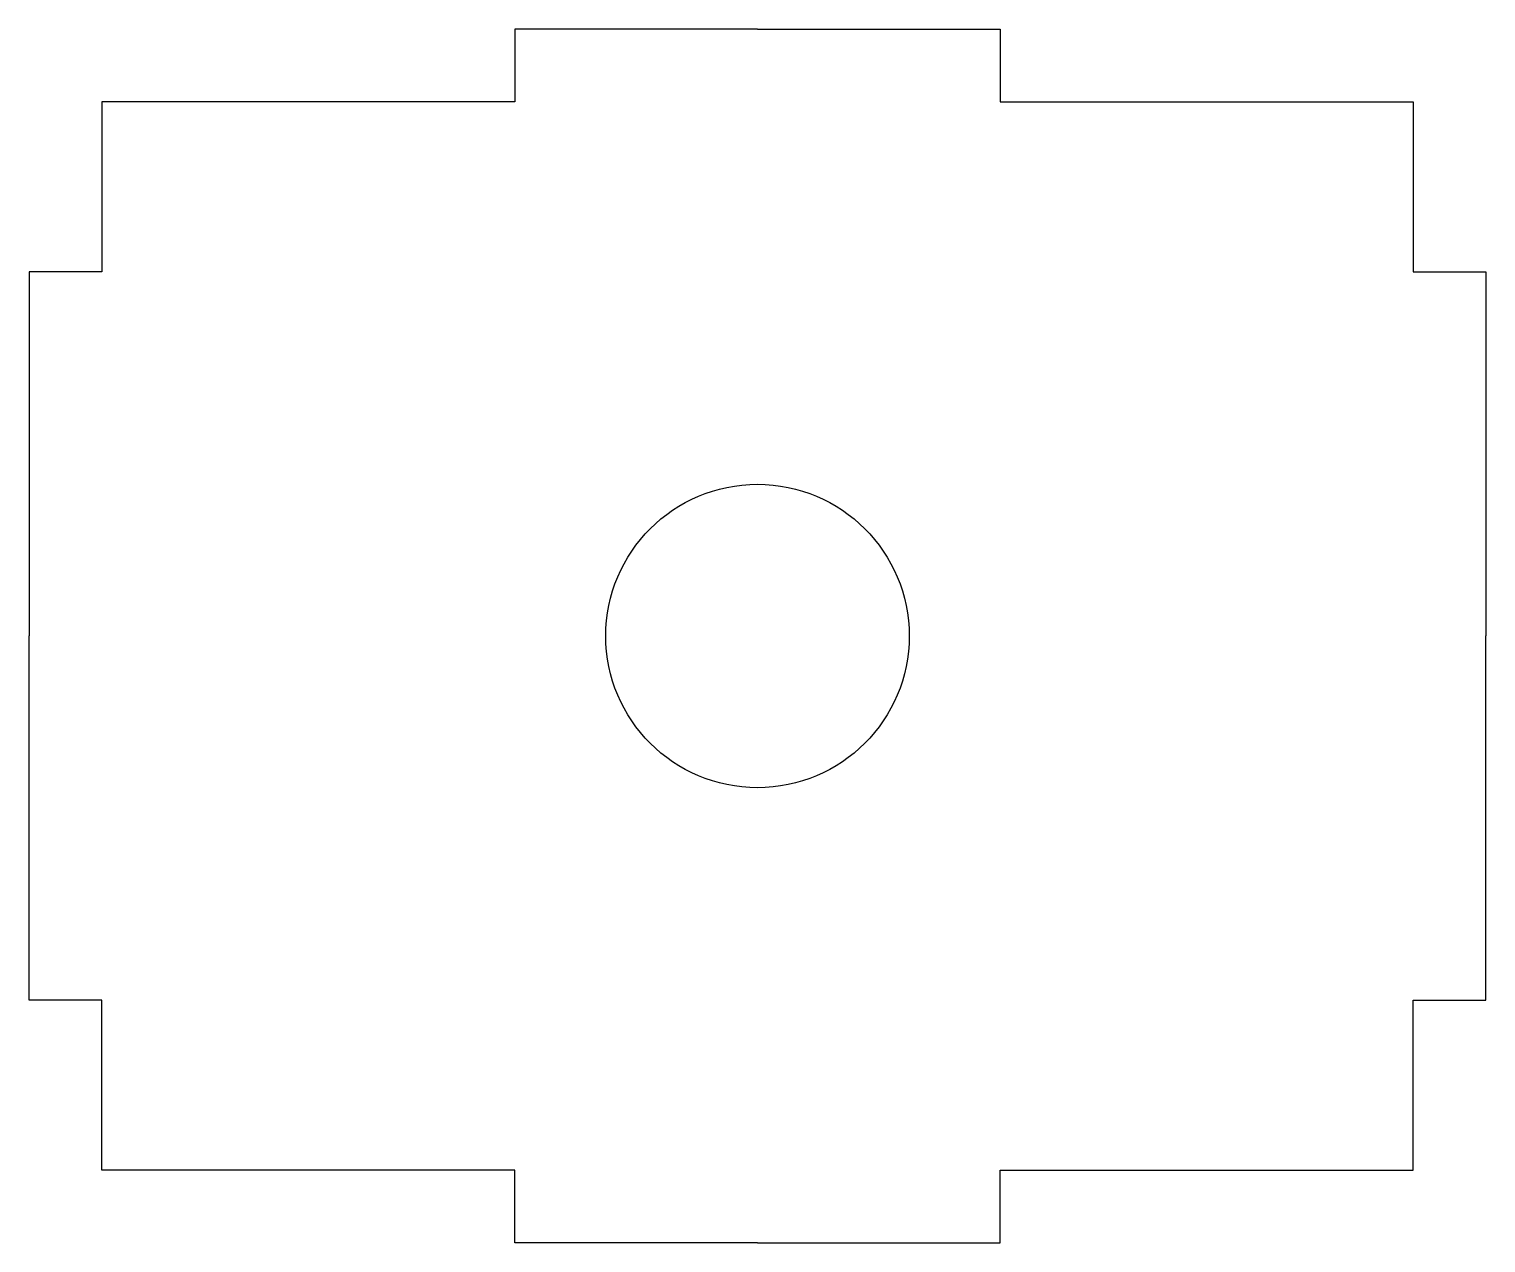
# Model space of a CAD drawing. Extents: x -60 to 60, y -50 to 50.
import ezdxf

# ---------------------------------------------------------------- set-up
doc = ezdxf.new("R2010")
doc.units = 0
doc.header["$MEASUREMENT"] = 0
doc.layers.add('VISIBLE', color=7, linetype='CONTINUOUS')

msp = doc.modelspace()

# ---------------------------------------------------------------- linework, layer by layer
at = {"layer": 'VISIBLE'}
for p, q in [((0, 50), (-20, 50)), ((-20, 50), (-20, 44)), ((0, 50), (20, 50)), ((20, 50), (20, 44)), ((-54, 44), (-54, 30)), ((-20, 44), (-54, 44)), ((20, 44), (54, 44)), ((54, 44), (54, 30)), ((-60, 30), (-60, 0)), ((-54, 30), (-60, 30)), ((54, 30), (60, 30)), ((60, 30), (60, 0)), ((-60, -30), (-60, 0)), ((60, -30), (60, 0)), ((-54, -30), (-60, -30)), ((-54, -44), (-54, -30)), ((54, -44), (54, -30)), ((54, -30), (60, -30)), ((-20, -44), (-54, -44)), ((-20, -50), (-20, -44)), ((20, -44), (54, -44)), ((20, -50), (20, -44)), ((0, -50), (-20, -50)), ((0, -50), (20, -50))]:
    msp.add_line(p, q, dxfattribs=at)
msp.add_circle((0, 0), 12.5, dxfattribs=at)

doc.saveas('drawing.dxf')
